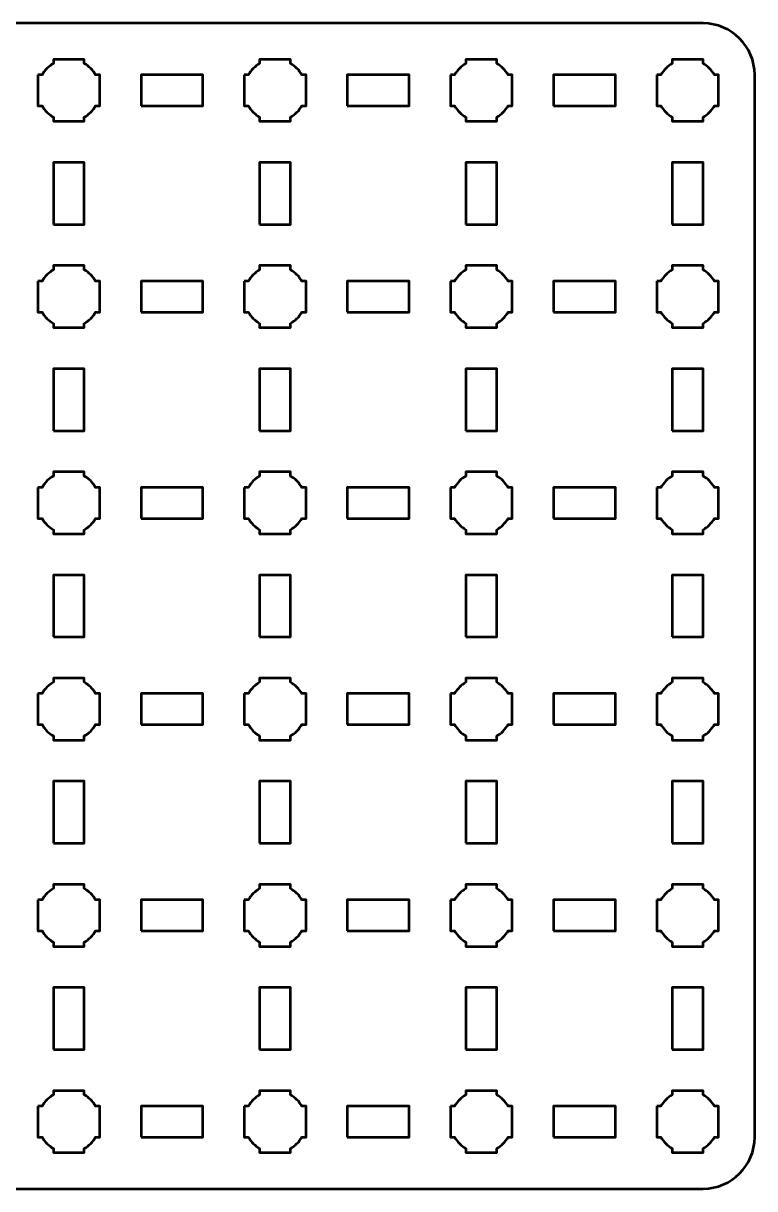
# Model space of a CAD drawing. Header units: centimetres. Extents: x -24.1 to 3.1, y -20.5 to -9.2.
# Drawn here: x -3.94 to 3.15, y -20.5 to -9.2 of the extents above; entities that cross this region are included whole.
import ezdxf

# ---------------------------------------------------------------- set-up
doc = ezdxf.new("R2010")
doc.units = ezdxf.units.CM
doc.header["$MEASUREMENT"] = 0
doc.layers.add('Layer 1', color=7, linetype='Continuous')

msp = doc.modelspace()

# ---------------------------------------------------------------- linework, layer by layer
at = {"layer": 'Layer 1', "color": 250, "lineweight": 53}
for points in [[(-2.8, -10), (-2.2, -10), (-2.2, -9.7), (-2.8, -9.7), (-2.8, -10)], [(-0.8, -10), (-0.2, -10), (-0.2, -9.7), (-0.8, -9.7), (-0.8, -10)], [(1.2, -10), (1.8, -10), (1.8, -9.7), (1.2, -9.7), (1.2, -10)], [(-3.65, -11.15), (-3.35, -11.15), (-3.35, -10.55), (-3.65, -10.55), (-3.65, -11.15)], [(-1.65, -11.15), (-1.35, -11.15), (-1.35, -10.55), (-1.65, -10.55), (-1.65, -11.15)], [(0.35, -11.15), (0.65, -11.15), (0.65, -10.55), (0.35, -10.55), (0.35, -11.15)], [(2.35, -11.15), (2.65, -11.15), (2.65, -10.55), (2.35, -10.55), (2.35, -11.15)], [(-2.8, -12), (-2.2, -12), (-2.2, -11.7), (-2.8, -11.7), (-2.8, -12)], [(-0.8, -12), (-0.2, -12), (-0.2, -11.7), (-0.8, -11.7), (-0.8, -12)], [(1.2, -12), (1.8, -12), (1.8, -11.7), (1.2, -11.7), (1.2, -12)], [(-3.65, -13.15), (-3.35, -13.15), (-3.35, -12.55), (-3.65, -12.55), (-3.65, -13.15)], [(-1.65, -13.15), (-1.35, -13.15), (-1.35, -12.55), (-1.65, -12.55), (-1.65, -13.15)], [(0.35, -13.15), (0.65, -13.15), (0.65, -12.55), (0.35, -12.55), (0.35, -13.15)], [(2.35, -13.15), (2.65, -13.15), (2.65, -12.55), (2.35, -12.55), (2.35, -13.15)], [(-2.8, -14), (-2.2, -14), (-2.2, -13.7), (-2.8, -13.7), (-2.8, -14)], [(-0.8, -14), (-0.2, -14), (-0.2, -13.7), (-0.8, -13.7), (-0.8, -14)], [(1.2, -14), (1.8, -14), (1.8, -13.7), (1.2, -13.7), (1.2, -14)], [(-3.65, -15.15), (-3.35, -15.15), (-3.35, -14.55), (-3.65, -14.55), (-3.65, -15.15)], [(-1.65, -15.15), (-1.35, -15.15), (-1.35, -14.55), (-1.65, -14.55), (-1.65, -15.15)], [(0.35, -15.15), (0.65, -15.15), (0.65, -14.55), (0.35, -14.55), (0.35, -15.15)], [(2.35, -15.15), (2.65, -15.15), (2.65, -14.55), (2.35, -14.55), (2.35, -15.15)], [(-2.8, -16), (-2.2, -16), (-2.2, -15.7), (-2.8, -15.7), (-2.8, -16)], [(-0.8, -16), (-0.2, -16), (-0.2, -15.7), (-0.8, -15.7), (-0.8, -16)], [(1.2, -16), (1.8, -16), (1.8, -15.7), (1.2, -15.7), (1.2, -16)], [(-3.65, -17.15), (-3.35, -17.15), (-3.35, -16.55), (-3.65, -16.55), (-3.65, -17.15)], [(-1.65, -17.15), (-1.35, -17.15), (-1.35, -16.55), (-1.65, -16.55), (-1.65, -17.15)], [(0.35, -17.15), (0.65, -17.15), (0.65, -16.55), (0.35, -16.55), (0.35, -17.15)], [(2.35, -17.15), (2.65, -17.15), (2.65, -16.55), (2.35, -16.55), (2.35, -17.15)], [(-2.8, -18), (-2.2, -18), (-2.2, -17.7), (-2.8, -17.7), (-2.8, -18)], [(-0.8, -18), (-0.2, -18), (-0.2, -17.7), (-0.8, -17.7), (-0.8, -18)], [(1.2, -18), (1.8, -18), (1.8, -17.7), (1.2, -17.7), (1.2, -18)], [(-3.65, -19.15), (-3.35, -19.15), (-3.35, -18.55), (-3.65, -18.55), (-3.65, -19.15)], [(-1.65, -19.15), (-1.35, -19.15), (-1.35, -18.55), (-1.65, -18.55), (-1.65, -19.15)], [(0.35, -19.15), (0.65, -19.15), (0.65, -18.55), (0.35, -18.55), (0.35, -19.15)], [(2.35, -19.15), (2.65, -19.15), (2.65, -18.55), (2.35, -18.55), (2.35, -19.15)], [(-2.8, -20), (-2.2, -20), (-2.2, -19.7), (-2.8, -19.7), (-2.8, -20)], [(-0.8, -20), (-0.2, -20), (-0.2, -19.7), (-0.8, -19.7), (-0.8, -20)], [(1.2, -20), (1.8, -20), (1.8, -19.7), (1.2, -19.7), (1.2, -20)]]:
    msp.add_lwpolyline(points, close=True, dxfattribs=at)
msp.add_open_spline([(-24.15, -20), (-24.15, -20), (-24.15, -9.7), (-24.15, -9.7), (-24.15, -9.7), (-24.15, -9.42391), (-23.92609, -9.2), (-23.65, -9.2), (-23.65, -9.2), (-23.65, -9.2), (2.65, -9.2), (2.65, -9.2), (2.65, -9.2), (2.92609, -9.2), (3.15, -9.42391), (3.15, -9.7), (3.15, -9.7), (3.15, -9.7), (3.15, -20), (3.15, -20), (3.15, -20), (3.15, -20.27609), (2.92609, -20.5), (2.65, -20.5), (2.65, -20.5), (2.65, -20.5), (-23.65, -20.5), (-23.65, -20.5), (-23.65, -20.5), (-23.92609, -20.5), (-24.15, -20.27609), (-24.15, -20)], degree=3, knots=[0, 0, 0, 0, 0.125, 0.125, 0.125, 0.125, 0.25, 0.25, 0.25, 0.25, 0.375, 0.375, 0.375, 0.375, 0.5, 0.5, 0.5, 0.5, 0.625, 0.625, 0.625, 0.625, 0.75, 0.75, 0.75, 0.75, 0.875, 0.875, 0.875, 0.875, 1, 1, 1, 1], dxfattribs=at)
at = {"layer": 'Layer 1', "lineweight": 53}
for points in [[(-3.8, -9.7), (-3.8, -9.7), (-3.75985, -9.7), (-3.75985, -9.7), (-3.75985, -9.7), (-3.7335, -9.65447), (-3.69553, -9.6165), (-3.65, -9.59015), (-3.65, -9.59015), (-3.65, -9.59015), (-3.65, -9.55), (-3.65, -9.55), (-3.65, -9.55), (-3.65, -9.55), (-3.5, -9.55), (-3.5, -9.55), (-3.5, -9.55), (-3.5, -9.55), (-3.35, -9.55), (-3.35, -9.55), (-3.35, -9.55), (-3.35, -9.55), (-3.35, -9.59015), (-3.35, -9.59015), (-3.35, -9.59015), (-3.30447, -9.6165), (-3.2665, -9.65447), (-3.24015, -9.7), (-3.24015, -9.7), (-3.24015, -9.7), (-3.2, -9.7), (-3.2, -9.7), (-3.2, -9.7), (-3.2, -9.7), (-3.2, -9.85), (-3.2, -9.85), (-3.2, -9.85), (-3.2, -9.85), (-3.2, -10), (-3.2, -10), (-3.2, -10), (-3.2, -10), (-3.24015, -10), (-3.24015, -10), (-3.24015, -10), (-3.2665, -10.04553), (-3.30447, -10.0835), (-3.35, -10.10985), (-3.35, -10.10985), (-3.35, -10.10985), (-3.35, -10.15), (-3.35, -10.15), (-3.35, -10.15), (-3.35, -10.15), (-3.5, -10.15), (-3.5, -10.15), (-3.5, -10.15), (-3.5, -10.15), (-3.65, -10.15), (-3.65, -10.15), (-3.65, -10.15), (-3.65, -10.15), (-3.65, -10.10985), (-3.65, -10.10985), (-3.65, -10.10985), (-3.69553, -10.0835), (-3.7335, -10.04553), (-3.75985, -10), (-3.75985, -10), (-3.75985, -10), (-3.8, -10), (-3.8, -10), (-3.8, -10), (-3.8, -10), (-3.8, -9.85), (-3.8, -9.85), (-3.8, -9.85), (-3.8, -9.85), (-3.8, -9.7), (-3.8, -9.7)], [(-1.8, -9.7), (-1.8, -9.7), (-1.75985, -9.7), (-1.75985, -9.7), (-1.75985, -9.7), (-1.7335, -9.65447), (-1.69553, -9.6165), (-1.65, -9.59015), (-1.65, -9.59015), (-1.65, -9.59015), (-1.65, -9.55), (-1.65, -9.55), (-1.65, -9.55), (-1.65, -9.55), (-1.5, -9.55), (-1.5, -9.55), (-1.5, -9.55), (-1.5, -9.55), (-1.35, -9.55), (-1.35, -9.55), (-1.35, -9.55), (-1.35, -9.55), (-1.35, -9.59015), (-1.35, -9.59015), (-1.35, -9.59015), (-1.30447, -9.6165), (-1.2665, -9.65447), (-1.24015, -9.7), (-1.24015, -9.7), (-1.24015, -9.7), (-1.2, -9.7), (-1.2, -9.7), (-1.2, -9.7), (-1.2, -9.7), (-1.2, -9.85), (-1.2, -9.85), (-1.2, -9.85), (-1.2, -9.85), (-1.2, -10), (-1.2, -10), (-1.2, -10), (-1.2, -10), (-1.24015, -10), (-1.24015, -10), (-1.24015, -10), (-1.2665, -10.04553), (-1.30447, -10.0835), (-1.35, -10.10985), (-1.35, -10.10985), (-1.35, -10.10985), (-1.35, -10.15), (-1.35, -10.15), (-1.35, -10.15), (-1.35, -10.15), (-1.5, -10.15), (-1.5, -10.15), (-1.5, -10.15), (-1.5, -10.15), (-1.65, -10.15), (-1.65, -10.15), (-1.65, -10.15), (-1.65, -10.15), (-1.65, -10.10985), (-1.65, -10.10985), (-1.65, -10.10985), (-1.69553, -10.0835), (-1.7335, -10.04553), (-1.75985, -10), (-1.75985, -10), (-1.75985, -10), (-1.8, -10), (-1.8, -10), (-1.8, -10), (-1.8, -10), (-1.8, -9.85), (-1.8, -9.85), (-1.8, -9.85), (-1.8, -9.85), (-1.8, -9.7), (-1.8, -9.7)], [(0.2, -9.7), (0.2, -9.7), (0.24015, -9.7), (0.24015, -9.7), (0.24015, -9.7), (0.2665, -9.65447), (0.30447, -9.6165), (0.35, -9.59015), (0.35, -9.59015), (0.35, -9.59015), (0.35, -9.55), (0.35, -9.55), (0.35, -9.55), (0.35, -9.55), (0.5, -9.55), (0.5, -9.55), (0.5, -9.55), (0.5, -9.55), (0.65, -9.55), (0.65, -9.55), (0.65, -9.55), (0.65, -9.55), (0.65, -9.59015), (0.65, -9.59015), (0.65, -9.59015), (0.69553, -9.6165), (0.7335, -9.65447), (0.75985, -9.7), (0.75985, -9.7), (0.75985, -9.7), (0.8, -9.7), (0.8, -9.7), (0.8, -9.7), (0.8, -9.7), (0.8, -9.85), (0.8, -9.85), (0.8, -9.85), (0.8, -9.85), (0.8, -10), (0.8, -10), (0.8, -10), (0.8, -10), (0.75985, -10), (0.75985, -10), (0.75985, -10), (0.7335, -10.04553), (0.69553, -10.0835), (0.65, -10.10985), (0.65, -10.10985), (0.65, -10.10985), (0.65, -10.15), (0.65, -10.15), (0.65, -10.15), (0.65, -10.15), (0.5, -10.15), (0.5, -10.15), (0.5, -10.15), (0.5, -10.15), (0.35, -10.15), (0.35, -10.15), (0.35, -10.15), (0.35, -10.15), (0.35, -10.10985), (0.35, -10.10985), (0.35, -10.10985), (0.30447, -10.0835), (0.2665, -10.04553), (0.24015, -10), (0.24015, -10), (0.24015, -10), (0.2, -10), (0.2, -10), (0.2, -10), (0.2, -10), (0.2, -9.85), (0.2, -9.85), (0.2, -9.85), (0.2, -9.85), (0.2, -9.7), (0.2, -9.7)], [(2.2, -9.7), (2.2, -9.7), (2.24015, -9.7), (2.24015, -9.7), (2.24015, -9.7), (2.2665, -9.65447), (2.30447, -9.6165), (2.35, -9.59015), (2.35, -9.59015), (2.35, -9.59015), (2.35, -9.55), (2.35, -9.55), (2.35, -9.55), (2.35, -9.55), (2.5, -9.55), (2.5, -9.55), (2.5, -9.55), (2.5, -9.55), (2.65, -9.55), (2.65, -9.55), (2.65, -9.55), (2.65, -9.55), (2.65, -9.59015), (2.65, -9.59015), (2.65, -9.59015), (2.69553, -9.6165), (2.7335, -9.65447), (2.75985, -9.7), (2.75985, -9.7), (2.75985, -9.7), (2.8, -9.7), (2.8, -9.7), (2.8, -9.7), (2.8, -9.7), (2.8, -9.85), (2.8, -9.85), (2.8, -9.85), (2.8, -9.85), (2.8, -10), (2.8, -10), (2.8, -10), (2.8, -10), (2.75985, -10), (2.75985, -10), (2.75985, -10), (2.7335, -10.04553), (2.69553, -10.0835), (2.65, -10.10985), (2.65, -10.10985), (2.65, -10.10985), (2.65, -10.15), (2.65, -10.15), (2.65, -10.15), (2.65, -10.15), (2.5, -10.15), (2.5, -10.15), (2.5, -10.15), (2.5, -10.15), (2.35, -10.15), (2.35, -10.15), (2.35, -10.15), (2.35, -10.15), (2.35, -10.10985), (2.35, -10.10985), (2.35, -10.10985), (2.30447, -10.0835), (2.2665, -10.04553), (2.24015, -10), (2.24015, -10), (2.24015, -10), (2.2, -10), (2.2, -10), (2.2, -10), (2.2, -10), (2.2, -9.85), (2.2, -9.85), (2.2, -9.85), (2.2, -9.85), (2.2, -9.7), (2.2, -9.7)], [(-3.8, -11.7), (-3.8, -11.7), (-3.75985, -11.7), (-3.75985, -11.7), (-3.75985, -11.7), (-3.7335, -11.65447), (-3.69553, -11.6165), (-3.65, -11.59015), (-3.65, -11.59015), (-3.65, -11.59015), (-3.65, -11.55), (-3.65, -11.55), (-3.65, -11.55), (-3.65, -11.55), (-3.5, -11.55), (-3.5, -11.55), (-3.5, -11.55), (-3.5, -11.55), (-3.35, -11.55), (-3.35, -11.55), (-3.35, -11.55), (-3.35, -11.55), (-3.35, -11.59015), (-3.35, -11.59015), (-3.35, -11.59015), (-3.30447, -11.6165), (-3.2665, -11.65447), (-3.24015, -11.7), (-3.24015, -11.7), (-3.24015, -11.7), (-3.2, -11.7), (-3.2, -11.7), (-3.2, -11.7), (-3.2, -11.7), (-3.2, -11.85), (-3.2, -11.85), (-3.2, -11.85), (-3.2, -11.85), (-3.2, -12), (-3.2, -12), (-3.2, -12), (-3.2, -12), (-3.24015, -12), (-3.24015, -12), (-3.24015, -12), (-3.2665, -12.04553), (-3.30447, -12.0835), (-3.35, -12.10985), (-3.35, -12.10985), (-3.35, -12.10985), (-3.35, -12.15), (-3.35, -12.15), (-3.35, -12.15), (-3.35, -12.15), (-3.5, -12.15), (-3.5, -12.15), (-3.5, -12.15), (-3.5, -12.15), (-3.65, -12.15), (-3.65, -12.15), (-3.65, -12.15), (-3.65, -12.15), (-3.65, -12.10985), (-3.65, -12.10985), (-3.65, -12.10985), (-3.69553, -12.0835), (-3.7335, -12.04553), (-3.75985, -12), (-3.75985, -12), (-3.75985, -12), (-3.8, -12), (-3.8, -12), (-3.8, -12), (-3.8, -12), (-3.8, -11.85), (-3.8, -11.85), (-3.8, -11.85), (-3.8, -11.85), (-3.8, -11.7), (-3.8, -11.7)], [(-1.8, -11.7), (-1.8, -11.7), (-1.75985, -11.7), (-1.75985, -11.7), (-1.75985, -11.7), (-1.7335, -11.65447), (-1.69553, -11.6165), (-1.65, -11.59015), (-1.65, -11.59015), (-1.65, -11.59015), (-1.65, -11.55), (-1.65, -11.55), (-1.65, -11.55), (-1.65, -11.55), (-1.5, -11.55), (-1.5, -11.55), (-1.5, -11.55), (-1.5, -11.55), (-1.35, -11.55), (-1.35, -11.55), (-1.35, -11.55), (-1.35, -11.55), (-1.35, -11.59015), (-1.35, -11.59015), (-1.35, -11.59015), (-1.30447, -11.6165), (-1.2665, -11.65447), (-1.24015, -11.7), (-1.24015, -11.7), (-1.24015, -11.7), (-1.2, -11.7), (-1.2, -11.7), (-1.2, -11.7), (-1.2, -11.7), (-1.2, -11.85), (-1.2, -11.85), (-1.2, -11.85), (-1.2, -11.85), (-1.2, -12), (-1.2, -12), (-1.2, -12), (-1.2, -12), (-1.24015, -12), (-1.24015, -12), (-1.24015, -12), (-1.2665, -12.04553), (-1.30447, -12.0835), (-1.35, -12.10985), (-1.35, -12.10985), (-1.35, -12.10985), (-1.35, -12.15), (-1.35, -12.15), (-1.35, -12.15), (-1.35, -12.15), (-1.5, -12.15), (-1.5, -12.15), (-1.5, -12.15), (-1.5, -12.15), (-1.65, -12.15), (-1.65, -12.15), (-1.65, -12.15), (-1.65, -12.15), (-1.65, -12.10985), (-1.65, -12.10985), (-1.65, -12.10985), (-1.69553, -12.0835), (-1.7335, -12.04553), (-1.75985, -12), (-1.75985, -12), (-1.75985, -12), (-1.8, -12), (-1.8, -12), (-1.8, -12), (-1.8, -12), (-1.8, -11.85), (-1.8, -11.85), (-1.8, -11.85), (-1.8, -11.85), (-1.8, -11.7), (-1.8, -11.7)], [(0.2, -11.7), (0.2, -11.7), (0.24015, -11.7), (0.24015, -11.7), (0.24015, -11.7), (0.2665, -11.65447), (0.30447, -11.6165), (0.35, -11.59015), (0.35, -11.59015), (0.35, -11.59015), (0.35, -11.55), (0.35, -11.55), (0.35, -11.55), (0.35, -11.55), (0.5, -11.55), (0.5, -11.55), (0.5, -11.55), (0.5, -11.55), (0.65, -11.55), (0.65, -11.55), (0.65, -11.55), (0.65, -11.55), (0.65, -11.59015), (0.65, -11.59015), (0.65, -11.59015), (0.69553, -11.6165), (0.7335, -11.65447), (0.75985, -11.7), (0.75985, -11.7), (0.75985, -11.7), (0.8, -11.7), (0.8, -11.7), (0.8, -11.7), (0.8, -11.7), (0.8, -11.85), (0.8, -11.85), (0.8, -11.85), (0.8, -11.85), (0.8, -12), (0.8, -12), (0.8, -12), (0.8, -12), (0.75985, -12), (0.75985, -12), (0.75985, -12), (0.7335, -12.04553), (0.69553, -12.0835), (0.65, -12.10985), (0.65, -12.10985), (0.65, -12.10985), (0.65, -12.15), (0.65, -12.15), (0.65, -12.15), (0.65, -12.15), (0.5, -12.15), (0.5, -12.15), (0.5, -12.15), (0.5, -12.15), (0.35, -12.15), (0.35, -12.15), (0.35, -12.15), (0.35, -12.15), (0.35, -12.10985), (0.35, -12.10985), (0.35, -12.10985), (0.30447, -12.0835), (0.2665, -12.04553), (0.24015, -12), (0.24015, -12), (0.24015, -12), (0.2, -12), (0.2, -12), (0.2, -12), (0.2, -12), (0.2, -11.85), (0.2, -11.85), (0.2, -11.85), (0.2, -11.85), (0.2, -11.7), (0.2, -11.7)], [(2.2, -11.7), (2.2, -11.7), (2.24015, -11.7), (2.24015, -11.7), (2.24015, -11.7), (2.2665, -11.65447), (2.30447, -11.6165), (2.35, -11.59015), (2.35, -11.59015), (2.35, -11.59015), (2.35, -11.55), (2.35, -11.55), (2.35, -11.55), (2.35, -11.55), (2.5, -11.55), (2.5, -11.55), (2.5, -11.55), (2.5, -11.55), (2.65, -11.55), (2.65, -11.55), (2.65, -11.55), (2.65, -11.55), (2.65, -11.59015), (2.65, -11.59015), (2.65, -11.59015), (2.69553, -11.6165), (2.7335, -11.65447), (2.75985, -11.7), (2.75985, -11.7), (2.75985, -11.7), (2.8, -11.7), (2.8, -11.7), (2.8, -11.7), (2.8, -11.7), (2.8, -11.85), (2.8, -11.85), (2.8, -11.85), (2.8, -11.85), (2.8, -12), (2.8, -12), (2.8, -12), (2.8, -12), (2.75985, -12), (2.75985, -12), (2.75985, -12), (2.7335, -12.04553), (2.69553, -12.0835), (2.65, -12.10985), (2.65, -12.10985), (2.65, -12.10985), (2.65, -12.15), (2.65, -12.15), (2.65, -12.15), (2.65, -12.15), (2.5, -12.15), (2.5, -12.15), (2.5, -12.15), (2.5, -12.15), (2.35, -12.15), (2.35, -12.15), (2.35, -12.15), (2.35, -12.15), (2.35, -12.10985), (2.35, -12.10985), (2.35, -12.10985), (2.30447, -12.0835), (2.2665, -12.04553), (2.24015, -12), (2.24015, -12), (2.24015, -12), (2.2, -12), (2.2, -12), (2.2, -12), (2.2, -12), (2.2, -11.85), (2.2, -11.85), (2.2, -11.85), (2.2, -11.85), (2.2, -11.7), (2.2, -11.7)], [(-3.8, -13.7), (-3.8, -13.7), (-3.75985, -13.7), (-3.75985, -13.7), (-3.75985, -13.7), (-3.7335, -13.65447), (-3.69553, -13.6165), (-3.65, -13.59015), (-3.65, -13.59015), (-3.65, -13.59015), (-3.65, -13.55), (-3.65, -13.55), (-3.65, -13.55), (-3.65, -13.55), (-3.5, -13.55), (-3.5, -13.55), (-3.5, -13.55), (-3.5, -13.55), (-3.35, -13.55), (-3.35, -13.55), (-3.35, -13.55), (-3.35, -13.55), (-3.35, -13.59015), (-3.35, -13.59015), (-3.35, -13.59015), (-3.30447, -13.6165), (-3.2665, -13.65447), (-3.24015, -13.7), (-3.24015, -13.7), (-3.24015, -13.7), (-3.2, -13.7), (-3.2, -13.7), (-3.2, -13.7), (-3.2, -13.7), (-3.2, -13.85), (-3.2, -13.85), (-3.2, -13.85), (-3.2, -13.85), (-3.2, -14), (-3.2, -14), (-3.2, -14), (-3.2, -14), (-3.24015, -14), (-3.24015, -14), (-3.24015, -14), (-3.2665, -14.04553), (-3.30447, -14.0835), (-3.35, -14.10985), (-3.35, -14.10985), (-3.35, -14.10985), (-3.35, -14.15), (-3.35, -14.15), (-3.35, -14.15), (-3.35, -14.15), (-3.5, -14.15), (-3.5, -14.15), (-3.5, -14.15), (-3.5, -14.15), (-3.65, -14.15), (-3.65, -14.15), (-3.65, -14.15), (-3.65, -14.15), (-3.65, -14.10985), (-3.65, -14.10985), (-3.65, -14.10985), (-3.69553, -14.0835), (-3.7335, -14.04553), (-3.75985, -14), (-3.75985, -14), (-3.75985, -14), (-3.8, -14), (-3.8, -14), (-3.8, -14), (-3.8, -14), (-3.8, -13.85), (-3.8, -13.85), (-3.8, -13.85), (-3.8, -13.85), (-3.8, -13.7), (-3.8, -13.7)], [(-1.8, -13.7), (-1.8, -13.7), (-1.75985, -13.7), (-1.75985, -13.7), (-1.75985, -13.7), (-1.7335, -13.65447), (-1.69553, -13.6165), (-1.65, -13.59015), (-1.65, -13.59015), (-1.65, -13.59015), (-1.65, -13.55), (-1.65, -13.55), (-1.65, -13.55), (-1.65, -13.55), (-1.5, -13.55), (-1.5, -13.55), (-1.5, -13.55), (-1.5, -13.55), (-1.35, -13.55), (-1.35, -13.55), (-1.35, -13.55), (-1.35, -13.55), (-1.35, -13.59015), (-1.35, -13.59015), (-1.35, -13.59015), (-1.30447, -13.6165), (-1.2665, -13.65447), (-1.24015, -13.7), (-1.24015, -13.7), (-1.24015, -13.7), (-1.2, -13.7), (-1.2, -13.7), (-1.2, -13.7), (-1.2, -13.7), (-1.2, -13.85), (-1.2, -13.85), (-1.2, -13.85), (-1.2, -13.85), (-1.2, -14), (-1.2, -14), (-1.2, -14), (-1.2, -14), (-1.24015, -14), (-1.24015, -14), (-1.24015, -14), (-1.2665, -14.04553), (-1.30447, -14.0835), (-1.35, -14.10985), (-1.35, -14.10985), (-1.35, -14.10985), (-1.35, -14.15), (-1.35, -14.15), (-1.35, -14.15), (-1.35, -14.15), (-1.5, -14.15), (-1.5, -14.15), (-1.5, -14.15), (-1.5, -14.15), (-1.65, -14.15), (-1.65, -14.15), (-1.65, -14.15), (-1.65, -14.15), (-1.65, -14.10985), (-1.65, -14.10985), (-1.65, -14.10985), (-1.69553, -14.0835), (-1.7335, -14.04553), (-1.75985, -14), (-1.75985, -14), (-1.75985, -14), (-1.8, -14), (-1.8, -14), (-1.8, -14), (-1.8, -14), (-1.8, -13.85), (-1.8, -13.85), (-1.8, -13.85), (-1.8, -13.85), (-1.8, -13.7), (-1.8, -13.7)], [(0.2, -13.7), (0.2, -13.7), (0.24015, -13.7), (0.24015, -13.7), (0.24015, -13.7), (0.2665, -13.65447), (0.30447, -13.6165), (0.35, -13.59015), (0.35, -13.59015), (0.35, -13.59015), (0.35, -13.55), (0.35, -13.55), (0.35, -13.55), (0.35, -13.55), (0.5, -13.55), (0.5, -13.55), (0.5, -13.55), (0.5, -13.55), (0.65, -13.55), (0.65, -13.55), (0.65, -13.55), (0.65, -13.55), (0.65, -13.59015), (0.65, -13.59015), (0.65, -13.59015), (0.69553, -13.6165), (0.7335, -13.65447), (0.75985, -13.7), (0.75985, -13.7), (0.75985, -13.7), (0.8, -13.7), (0.8, -13.7), (0.8, -13.7), (0.8, -13.7), (0.8, -13.85), (0.8, -13.85), (0.8, -13.85), (0.8, -13.85), (0.8, -14), (0.8, -14), (0.8, -14), (0.8, -14), (0.75985, -14), (0.75985, -14), (0.75985, -14), (0.7335, -14.04553), (0.69553, -14.0835), (0.65, -14.10985), (0.65, -14.10985), (0.65, -14.10985), (0.65, -14.15), (0.65, -14.15), (0.65, -14.15), (0.65, -14.15), (0.5, -14.15), (0.5, -14.15), (0.5, -14.15), (0.5, -14.15), (0.35, -14.15), (0.35, -14.15), (0.35, -14.15), (0.35, -14.15), (0.35, -14.10985), (0.35, -14.10985), (0.35, -14.10985), (0.30447, -14.0835), (0.2665, -14.04553), (0.24015, -14), (0.24015, -14), (0.24015, -14), (0.2, -14), (0.2, -14), (0.2, -14), (0.2, -14), (0.2, -13.85), (0.2, -13.85), (0.2, -13.85), (0.2, -13.85), (0.2, -13.7), (0.2, -13.7)], [(2.2, -13.7), (2.2, -13.7), (2.24015, -13.7), (2.24015, -13.7), (2.24015, -13.7), (2.2665, -13.65447), (2.30447, -13.6165), (2.35, -13.59015), (2.35, -13.59015), (2.35, -13.59015), (2.35, -13.55), (2.35, -13.55), (2.35, -13.55), (2.35, -13.55), (2.5, -13.55), (2.5, -13.55), (2.5, -13.55), (2.5, -13.55), (2.65, -13.55), (2.65, -13.55), (2.65, -13.55), (2.65, -13.55), (2.65, -13.59015), (2.65, -13.59015), (2.65, -13.59015), (2.69553, -13.6165), (2.7335, -13.65447), (2.75985, -13.7), (2.75985, -13.7), (2.75985, -13.7), (2.8, -13.7), (2.8, -13.7), (2.8, -13.7), (2.8, -13.7), (2.8, -13.85), (2.8, -13.85), (2.8, -13.85), (2.8, -13.85), (2.8, -14), (2.8, -14), (2.8, -14), (2.8, -14), (2.75985, -14), (2.75985, -14), (2.75985, -14), (2.7335, -14.04553), (2.69553, -14.0835), (2.65, -14.10985), (2.65, -14.10985), (2.65, -14.10985), (2.65, -14.15), (2.65, -14.15), (2.65, -14.15), (2.65, -14.15), (2.5, -14.15), (2.5, -14.15), (2.5, -14.15), (2.5, -14.15), (2.35, -14.15), (2.35, -14.15), (2.35, -14.15), (2.35, -14.15), (2.35, -14.10985), (2.35, -14.10985), (2.35, -14.10985), (2.30447, -14.0835), (2.2665, -14.04553), (2.24015, -14), (2.24015, -14), (2.24015, -14), (2.2, -14), (2.2, -14), (2.2, -14), (2.2, -14), (2.2, -13.85), (2.2, -13.85), (2.2, -13.85), (2.2, -13.85), (2.2, -13.7), (2.2, -13.7)], [(-3.8, -15.7), (-3.8, -15.7), (-3.75985, -15.7), (-3.75985, -15.7), (-3.75985, -15.7), (-3.7335, -15.65447), (-3.69553, -15.6165), (-3.65, -15.59015), (-3.65, -15.59015), (-3.65, -15.59015), (-3.65, -15.55), (-3.65, -15.55), (-3.65, -15.55), (-3.65, -15.55), (-3.5, -15.55), (-3.5, -15.55), (-3.5, -15.55), (-3.5, -15.55), (-3.35, -15.55), (-3.35, -15.55), (-3.35, -15.55), (-3.35, -15.55), (-3.35, -15.59015), (-3.35, -15.59015), (-3.35, -15.59015), (-3.30447, -15.6165), (-3.2665, -15.65447), (-3.24015, -15.7), (-3.24015, -15.7), (-3.24015, -15.7), (-3.2, -15.7), (-3.2, -15.7), (-3.2, -15.7), (-3.2, -15.7), (-3.2, -15.85), (-3.2, -15.85), (-3.2, -15.85), (-3.2, -15.85), (-3.2, -16), (-3.2, -16), (-3.2, -16), (-3.2, -16), (-3.24015, -16), (-3.24015, -16), (-3.24015, -16), (-3.2665, -16.04553), (-3.30447, -16.0835), (-3.35, -16.10985), (-3.35, -16.10985), (-3.35, -16.10985), (-3.35, -16.15), (-3.35, -16.15), (-3.35, -16.15), (-3.35, -16.15), (-3.5, -16.15), (-3.5, -16.15), (-3.5, -16.15), (-3.5, -16.15), (-3.65, -16.15), (-3.65, -16.15), (-3.65, -16.15), (-3.65, -16.15), (-3.65, -16.10985), (-3.65, -16.10985), (-3.65, -16.10985), (-3.69553, -16.0835), (-3.7335, -16.04553), (-3.75985, -16), (-3.75985, -16), (-3.75985, -16), (-3.8, -16), (-3.8, -16), (-3.8, -16), (-3.8, -16), (-3.8, -15.85), (-3.8, -15.85), (-3.8, -15.85), (-3.8, -15.85), (-3.8, -15.7), (-3.8, -15.7)], [(-1.8, -15.7), (-1.8, -15.7), (-1.75985, -15.7), (-1.75985, -15.7), (-1.75985, -15.7), (-1.7335, -15.65447), (-1.69553, -15.6165), (-1.65, -15.59015), (-1.65, -15.59015), (-1.65, -15.59015), (-1.65, -15.55), (-1.65, -15.55), (-1.65, -15.55), (-1.65, -15.55), (-1.5, -15.55), (-1.5, -15.55), (-1.5, -15.55), (-1.5, -15.55), (-1.35, -15.55), (-1.35, -15.55), (-1.35, -15.55), (-1.35, -15.55), (-1.35, -15.59015), (-1.35, -15.59015), (-1.35, -15.59015), (-1.30447, -15.6165), (-1.2665, -15.65447), (-1.24015, -15.7), (-1.24015, -15.7), (-1.24015, -15.7), (-1.2, -15.7), (-1.2, -15.7), (-1.2, -15.7), (-1.2, -15.7), (-1.2, -15.85), (-1.2, -15.85), (-1.2, -15.85), (-1.2, -15.85), (-1.2, -16), (-1.2, -16), (-1.2, -16), (-1.2, -16), (-1.24015, -16), (-1.24015, -16), (-1.24015, -16), (-1.2665, -16.04553), (-1.30447, -16.0835), (-1.35, -16.10985), (-1.35, -16.10985), (-1.35, -16.10985), (-1.35, -16.15), (-1.35, -16.15), (-1.35, -16.15), (-1.35, -16.15), (-1.5, -16.15), (-1.5, -16.15), (-1.5, -16.15), (-1.5, -16.15), (-1.65, -16.15), (-1.65, -16.15), (-1.65, -16.15), (-1.65, -16.15), (-1.65, -16.10985), (-1.65, -16.10985), (-1.65, -16.10985), (-1.69553, -16.0835), (-1.7335, -16.04553), (-1.75985, -16), (-1.75985, -16), (-1.75985, -16), (-1.8, -16), (-1.8, -16), (-1.8, -16), (-1.8, -16), (-1.8, -15.85), (-1.8, -15.85), (-1.8, -15.85), (-1.8, -15.85), (-1.8, -15.7), (-1.8, -15.7)], [(0.2, -15.7), (0.2, -15.7), (0.24015, -15.7), (0.24015, -15.7), (0.24015, -15.7), (0.2665, -15.65447), (0.30447, -15.6165), (0.35, -15.59015), (0.35, -15.59015), (0.35, -15.59015), (0.35, -15.55), (0.35, -15.55), (0.35, -15.55), (0.35, -15.55), (0.5, -15.55), (0.5, -15.55), (0.5, -15.55), (0.5, -15.55), (0.65, -15.55), (0.65, -15.55), (0.65, -15.55), (0.65, -15.55), (0.65, -15.59015), (0.65, -15.59015), (0.65, -15.59015), (0.69553, -15.6165), (0.7335, -15.65447), (0.75985, -15.7), (0.75985, -15.7), (0.75985, -15.7), (0.8, -15.7), (0.8, -15.7), (0.8, -15.7), (0.8, -15.7), (0.8, -15.85), (0.8, -15.85), (0.8, -15.85), (0.8, -15.85), (0.8, -16), (0.8, -16), (0.8, -16), (0.8, -16), (0.75985, -16), (0.75985, -16), (0.75985, -16), (0.7335, -16.04553), (0.69553, -16.0835), (0.65, -16.10985), (0.65, -16.10985), (0.65, -16.10985), (0.65, -16.15), (0.65, -16.15), (0.65, -16.15), (0.65, -16.15), (0.5, -16.15), (0.5, -16.15), (0.5, -16.15), (0.5, -16.15), (0.35, -16.15), (0.35, -16.15), (0.35, -16.15), (0.35, -16.15), (0.35, -16.10985), (0.35, -16.10985), (0.35, -16.10985), (0.30447, -16.0835), (0.2665, -16.04553), (0.24015, -16), (0.24015, -16), (0.24015, -16), (0.2, -16), (0.2, -16), (0.2, -16), (0.2, -16), (0.2, -15.85), (0.2, -15.85), (0.2, -15.85), (0.2, -15.85), (0.2, -15.7), (0.2, -15.7)], [(2.2, -15.7), (2.2, -15.7), (2.24015, -15.7), (2.24015, -15.7), (2.24015, -15.7), (2.2665, -15.65447), (2.30447, -15.6165), (2.35, -15.59015), (2.35, -15.59015), (2.35, -15.59015), (2.35, -15.55), (2.35, -15.55), (2.35, -15.55), (2.35, -15.55), (2.5, -15.55), (2.5, -15.55), (2.5, -15.55), (2.5, -15.55), (2.65, -15.55), (2.65, -15.55), (2.65, -15.55), (2.65, -15.55), (2.65, -15.59015), (2.65, -15.59015), (2.65, -15.59015), (2.69553, -15.6165), (2.7335, -15.65447), (2.75985, -15.7), (2.75985, -15.7), (2.75985, -15.7), (2.8, -15.7), (2.8, -15.7), (2.8, -15.7), (2.8, -15.7), (2.8, -15.85), (2.8, -15.85), (2.8, -15.85), (2.8, -15.85), (2.8, -16), (2.8, -16), (2.8, -16), (2.8, -16), (2.75985, -16), (2.75985, -16), (2.75985, -16), (2.7335, -16.04553), (2.69553, -16.0835), (2.65, -16.10985), (2.65, -16.10985), (2.65, -16.10985), (2.65, -16.15), (2.65, -16.15), (2.65, -16.15), (2.65, -16.15), (2.5, -16.15), (2.5, -16.15), (2.5, -16.15), (2.5, -16.15), (2.35, -16.15), (2.35, -16.15), (2.35, -16.15), (2.35, -16.15), (2.35, -16.10985), (2.35, -16.10985), (2.35, -16.10985), (2.30447, -16.0835), (2.2665, -16.04553), (2.24015, -16), (2.24015, -16), (2.24015, -16), (2.2, -16), (2.2, -16), (2.2, -16), (2.2, -16), (2.2, -15.85), (2.2, -15.85), (2.2, -15.85), (2.2, -15.85), (2.2, -15.7), (2.2, -15.7)], [(-3.8, -17.7), (-3.8, -17.7), (-3.75985, -17.7), (-3.75985, -17.7), (-3.75985, -17.7), (-3.7335, -17.65447), (-3.69553, -17.6165), (-3.65, -17.59015), (-3.65, -17.59015), (-3.65, -17.59015), (-3.65, -17.55), (-3.65, -17.55), (-3.65, -17.55), (-3.65, -17.55), (-3.5, -17.55), (-3.5, -17.55), (-3.5, -17.55), (-3.5, -17.55), (-3.35, -17.55), (-3.35, -17.55), (-3.35, -17.55), (-3.35, -17.55), (-3.35, -17.59015), (-3.35, -17.59015), (-3.35, -17.59015), (-3.30447, -17.6165), (-3.2665, -17.65447), (-3.24015, -17.7), (-3.24015, -17.7), (-3.24015, -17.7), (-3.2, -17.7), (-3.2, -17.7), (-3.2, -17.7), (-3.2, -17.7), (-3.2, -17.85), (-3.2, -17.85), (-3.2, -17.85), (-3.2, -17.85), (-3.2, -18), (-3.2, -18), (-3.2, -18), (-3.2, -18), (-3.24015, -18), (-3.24015, -18), (-3.24015, -18), (-3.2665, -18.04553), (-3.30447, -18.0835), (-3.35, -18.10985), (-3.35, -18.10985), (-3.35, -18.10985), (-3.35, -18.15), (-3.35, -18.15), (-3.35, -18.15), (-3.35, -18.15), (-3.5, -18.15), (-3.5, -18.15), (-3.5, -18.15), (-3.5, -18.15), (-3.65, -18.15), (-3.65, -18.15), (-3.65, -18.15), (-3.65, -18.15), (-3.65, -18.10985), (-3.65, -18.10985), (-3.65, -18.10985), (-3.69553, -18.0835), (-3.7335, -18.04553), (-3.75985, -18), (-3.75985, -18), (-3.75985, -18), (-3.8, -18), (-3.8, -18), (-3.8, -18), (-3.8, -18), (-3.8, -17.85), (-3.8, -17.85), (-3.8, -17.85), (-3.8, -17.85), (-3.8, -17.7), (-3.8, -17.7)], [(-1.8, -17.7), (-1.8, -17.7), (-1.75985, -17.7), (-1.75985, -17.7), (-1.75985, -17.7), (-1.7335, -17.65447), (-1.69553, -17.6165), (-1.65, -17.59015), (-1.65, -17.59015), (-1.65, -17.59015), (-1.65, -17.55), (-1.65, -17.55), (-1.65, -17.55), (-1.65, -17.55), (-1.5, -17.55), (-1.5, -17.55), (-1.5, -17.55), (-1.5, -17.55), (-1.35, -17.55), (-1.35, -17.55), (-1.35, -17.55), (-1.35, -17.55), (-1.35, -17.59015), (-1.35, -17.59015), (-1.35, -17.59015), (-1.30447, -17.6165), (-1.2665, -17.65447), (-1.24015, -17.7), (-1.24015, -17.7), (-1.24015, -17.7), (-1.2, -17.7), (-1.2, -17.7), (-1.2, -17.7), (-1.2, -17.7), (-1.2, -17.85), (-1.2, -17.85), (-1.2, -17.85), (-1.2, -17.85), (-1.2, -18), (-1.2, -18), (-1.2, -18), (-1.2, -18), (-1.24015, -18), (-1.24015, -18), (-1.24015, -18), (-1.2665, -18.04553), (-1.30447, -18.0835), (-1.35, -18.10985), (-1.35, -18.10985), (-1.35, -18.10985), (-1.35, -18.15), (-1.35, -18.15), (-1.35, -18.15), (-1.35, -18.15), (-1.5, -18.15), (-1.5, -18.15), (-1.5, -18.15), (-1.5, -18.15), (-1.65, -18.15), (-1.65, -18.15), (-1.65, -18.15), (-1.65, -18.15), (-1.65, -18.10985), (-1.65, -18.10985), (-1.65, -18.10985), (-1.69553, -18.0835), (-1.7335, -18.04553), (-1.75985, -18), (-1.75985, -18), (-1.75985, -18), (-1.8, -18), (-1.8, -18), (-1.8, -18), (-1.8, -18), (-1.8, -17.85), (-1.8, -17.85), (-1.8, -17.85), (-1.8, -17.85), (-1.8, -17.7), (-1.8, -17.7)], [(0.2, -17.7), (0.2, -17.7), (0.24015, -17.7), (0.24015, -17.7), (0.24015, -17.7), (0.2665, -17.65447), (0.30447, -17.6165), (0.35, -17.59015), (0.35, -17.59015), (0.35, -17.59015), (0.35, -17.55), (0.35, -17.55), (0.35, -17.55), (0.35, -17.55), (0.5, -17.55), (0.5, -17.55), (0.5, -17.55), (0.5, -17.55), (0.65, -17.55), (0.65, -17.55), (0.65, -17.55), (0.65, -17.55), (0.65, -17.59015), (0.65, -17.59015), (0.65, -17.59015), (0.69553, -17.6165), (0.7335, -17.65447), (0.75985, -17.7), (0.75985, -17.7), (0.75985, -17.7), (0.8, -17.7), (0.8, -17.7), (0.8, -17.7), (0.8, -17.7), (0.8, -17.85), (0.8, -17.85), (0.8, -17.85), (0.8, -17.85), (0.8, -18), (0.8, -18), (0.8, -18), (0.8, -18), (0.75985, -18), (0.75985, -18), (0.75985, -18), (0.7335, -18.04553), (0.69553, -18.0835), (0.65, -18.10985), (0.65, -18.10985), (0.65, -18.10985), (0.65, -18.15), (0.65, -18.15), (0.65, -18.15), (0.65, -18.15), (0.5, -18.15), (0.5, -18.15), (0.5, -18.15), (0.5, -18.15), (0.35, -18.15), (0.35, -18.15), (0.35, -18.15), (0.35, -18.15), (0.35, -18.10985), (0.35, -18.10985), (0.35, -18.10985), (0.30447, -18.0835), (0.2665, -18.04553), (0.24015, -18), (0.24015, -18), (0.24015, -18), (0.2, -18), (0.2, -18), (0.2, -18), (0.2, -18), (0.2, -17.85), (0.2, -17.85), (0.2, -17.85), (0.2, -17.85), (0.2, -17.7), (0.2, -17.7)], [(2.2, -17.7), (2.2, -17.7), (2.24015, -17.7), (2.24015, -17.7), (2.24015, -17.7), (2.2665, -17.65447), (2.30447, -17.6165), (2.35, -17.59015), (2.35, -17.59015), (2.35, -17.59015), (2.35, -17.55), (2.35, -17.55), (2.35, -17.55), (2.35, -17.55), (2.5, -17.55), (2.5, -17.55), (2.5, -17.55), (2.5, -17.55), (2.65, -17.55), (2.65, -17.55), (2.65, -17.55), (2.65, -17.55), (2.65, -17.59015), (2.65, -17.59015), (2.65, -17.59015), (2.69553, -17.6165), (2.7335, -17.65447), (2.75985, -17.7), (2.75985, -17.7), (2.75985, -17.7), (2.8, -17.7), (2.8, -17.7), (2.8, -17.7), (2.8, -17.7), (2.8, -17.85), (2.8, -17.85), (2.8, -17.85), (2.8, -17.85), (2.8, -18), (2.8, -18), (2.8, -18), (2.8, -18), (2.75985, -18), (2.75985, -18), (2.75985, -18), (2.7335, -18.04553), (2.69553, -18.0835), (2.65, -18.10985), (2.65, -18.10985), (2.65, -18.10985), (2.65, -18.15), (2.65, -18.15), (2.65, -18.15), (2.65, -18.15), (2.5, -18.15), (2.5, -18.15), (2.5, -18.15), (2.5, -18.15), (2.35, -18.15), (2.35, -18.15), (2.35, -18.15), (2.35, -18.15), (2.35, -18.10985), (2.35, -18.10985), (2.35, -18.10985), (2.30447, -18.0835), (2.2665, -18.04553), (2.24015, -18), (2.24015, -18), (2.24015, -18), (2.2, -18), (2.2, -18), (2.2, -18), (2.2, -18), (2.2, -17.85), (2.2, -17.85), (2.2, -17.85), (2.2, -17.85), (2.2, -17.7), (2.2, -17.7)], [(-3.8, -19.7), (-3.8, -19.7), (-3.75985, -19.7), (-3.75985, -19.7), (-3.75985, -19.7), (-3.7335, -19.65447), (-3.69553, -19.6165), (-3.65, -19.59015), (-3.65, -19.59015), (-3.65, -19.59015), (-3.65, -19.55), (-3.65, -19.55), (-3.65, -19.55), (-3.65, -19.55), (-3.5, -19.55), (-3.5, -19.55), (-3.5, -19.55), (-3.5, -19.55), (-3.35, -19.55), (-3.35, -19.55), (-3.35, -19.55), (-3.35, -19.55), (-3.35, -19.59015), (-3.35, -19.59015), (-3.35, -19.59015), (-3.30447, -19.6165), (-3.2665, -19.65447), (-3.24015, -19.7), (-3.24015, -19.7), (-3.24015, -19.7), (-3.2, -19.7), (-3.2, -19.7), (-3.2, -19.7), (-3.2, -19.7), (-3.2, -19.85), (-3.2, -19.85), (-3.2, -19.85), (-3.2, -19.85), (-3.2, -20), (-3.2, -20), (-3.2, -20), (-3.2, -20), (-3.24015, -20), (-3.24015, -20), (-3.24015, -20), (-3.2665, -20.04553), (-3.30447, -20.0835), (-3.35, -20.10985), (-3.35, -20.10985), (-3.35, -20.10985), (-3.35, -20.15), (-3.35, -20.15), (-3.35, -20.15), (-3.35, -20.15), (-3.5, -20.15), (-3.5, -20.15), (-3.5, -20.15), (-3.5, -20.15), (-3.65, -20.15), (-3.65, -20.15), (-3.65, -20.15), (-3.65, -20.15), (-3.65, -20.10985), (-3.65, -20.10985), (-3.65, -20.10985), (-3.69553, -20.0835), (-3.7335, -20.04553), (-3.75985, -20), (-3.75985, -20), (-3.75985, -20), (-3.8, -20), (-3.8, -20), (-3.8, -20), (-3.8, -20), (-3.8, -19.85), (-3.8, -19.85), (-3.8, -19.85), (-3.8, -19.85), (-3.8, -19.7), (-3.8, -19.7)], [(-1.8, -19.7), (-1.8, -19.7), (-1.75985, -19.7), (-1.75985, -19.7), (-1.75985, -19.7), (-1.7335, -19.65447), (-1.69553, -19.6165), (-1.65, -19.59015), (-1.65, -19.59015), (-1.65, -19.59015), (-1.65, -19.55), (-1.65, -19.55), (-1.65, -19.55), (-1.65, -19.55), (-1.5, -19.55), (-1.5, -19.55), (-1.5, -19.55), (-1.5, -19.55), (-1.35, -19.55), (-1.35, -19.55), (-1.35, -19.55), (-1.35, -19.55), (-1.35, -19.59015), (-1.35, -19.59015), (-1.35, -19.59015), (-1.30447, -19.6165), (-1.2665, -19.65447), (-1.24015, -19.7), (-1.24015, -19.7), (-1.24015, -19.7), (-1.2, -19.7), (-1.2, -19.7), (-1.2, -19.7), (-1.2, -19.7), (-1.2, -19.85), (-1.2, -19.85), (-1.2, -19.85), (-1.2, -19.85), (-1.2, -20), (-1.2, -20), (-1.2, -20), (-1.2, -20), (-1.24015, -20), (-1.24015, -20), (-1.24015, -20), (-1.2665, -20.04553), (-1.30447, -20.0835), (-1.35, -20.10985), (-1.35, -20.10985), (-1.35, -20.10985), (-1.35, -20.15), (-1.35, -20.15), (-1.35, -20.15), (-1.35, -20.15), (-1.5, -20.15), (-1.5, -20.15), (-1.5, -20.15), (-1.5, -20.15), (-1.65, -20.15), (-1.65, -20.15), (-1.65, -20.15), (-1.65, -20.15), (-1.65, -20.10985), (-1.65, -20.10985), (-1.65, -20.10985), (-1.69553, -20.0835), (-1.7335, -20.04553), (-1.75985, -20), (-1.75985, -20), (-1.75985, -20), (-1.8, -20), (-1.8, -20), (-1.8, -20), (-1.8, -20), (-1.8, -19.85), (-1.8, -19.85), (-1.8, -19.85), (-1.8, -19.85), (-1.8, -19.7), (-1.8, -19.7)], [(0.2, -19.7), (0.2, -19.7), (0.24015, -19.7), (0.24015, -19.7), (0.24015, -19.7), (0.2665, -19.65447), (0.30447, -19.6165), (0.35, -19.59015), (0.35, -19.59015), (0.35, -19.59015), (0.35, -19.55), (0.35, -19.55), (0.35, -19.55), (0.35, -19.55), (0.5, -19.55), (0.5, -19.55), (0.5, -19.55), (0.5, -19.55), (0.65, -19.55), (0.65, -19.55), (0.65, -19.55), (0.65, -19.55), (0.65, -19.59015), (0.65, -19.59015), (0.65, -19.59015), (0.69553, -19.6165), (0.7335, -19.65447), (0.75985, -19.7), (0.75985, -19.7), (0.75985, -19.7), (0.8, -19.7), (0.8, -19.7), (0.8, -19.7), (0.8, -19.7), (0.8, -19.85), (0.8, -19.85), (0.8, -19.85), (0.8, -19.85), (0.8, -20), (0.8, -20), (0.8, -20), (0.8, -20), (0.75985, -20), (0.75985, -20), (0.75985, -20), (0.7335, -20.04553), (0.69553, -20.0835), (0.65, -20.10985), (0.65, -20.10985), (0.65, -20.10985), (0.65, -20.15), (0.65, -20.15), (0.65, -20.15), (0.65, -20.15), (0.5, -20.15), (0.5, -20.15), (0.5, -20.15), (0.5, -20.15), (0.35, -20.15), (0.35, -20.15), (0.35, -20.15), (0.35, -20.15), (0.35, -20.10985), (0.35, -20.10985), (0.35, -20.10985), (0.30447, -20.0835), (0.2665, -20.04553), (0.24015, -20), (0.24015, -20), (0.24015, -20), (0.2, -20), (0.2, -20), (0.2, -20), (0.2, -20), (0.2, -19.85), (0.2, -19.85), (0.2, -19.85), (0.2, -19.85), (0.2, -19.7), (0.2, -19.7)], [(2.2, -19.7), (2.2, -19.7), (2.24015, -19.7), (2.24015, -19.7), (2.24015, -19.7), (2.2665, -19.65447), (2.30447, -19.6165), (2.35, -19.59015), (2.35, -19.59015), (2.35, -19.59015), (2.35, -19.55), (2.35, -19.55), (2.35, -19.55), (2.35, -19.55), (2.5, -19.55), (2.5, -19.55), (2.5, -19.55), (2.5, -19.55), (2.65, -19.55), (2.65, -19.55), (2.65, -19.55), (2.65, -19.55), (2.65, -19.59015), (2.65, -19.59015), (2.65, -19.59015), (2.69553, -19.6165), (2.7335, -19.65447), (2.75985, -19.7), (2.75985, -19.7), (2.75985, -19.7), (2.8, -19.7), (2.8, -19.7), (2.8, -19.7), (2.8, -19.7), (2.8, -19.85), (2.8, -19.85), (2.8, -19.85), (2.8, -19.85), (2.8, -20), (2.8, -20), (2.8, -20), (2.8, -20), (2.75985, -20), (2.75985, -20), (2.75985, -20), (2.7335, -20.04553), (2.69553, -20.0835), (2.65, -20.10985), (2.65, -20.10985), (2.65, -20.10985), (2.65, -20.15), (2.65, -20.15), (2.65, -20.15), (2.65, -20.15), (2.5, -20.15), (2.5, -20.15), (2.5, -20.15), (2.5, -20.15), (2.35, -20.15), (2.35, -20.15), (2.35, -20.15), (2.35, -20.15), (2.35, -20.10985), (2.35, -20.10985), (2.35, -20.10985), (2.30447, -20.0835), (2.2665, -20.04553), (2.24015, -20), (2.24015, -20), (2.24015, -20), (2.2, -20), (2.2, -20), (2.2, -20), (2.2, -20), (2.2, -19.85), (2.2, -19.85), (2.2, -19.85), (2.2, -19.85), (2.2, -19.7), (2.2, -19.7)]]:
    msp.add_open_spline(points, degree=3, knots=[0, 0, 0, 0, 0.05, 0.05, 0.05, 0.05, 0.1, 0.1, 0.1, 0.1, 0.15, 0.15, 0.15, 0.15, 0.2, 0.2, 0.2, 0.2, 0.25, 0.25, 0.25, 0.25, 0.3, 0.3, 0.3, 0.3, 0.35, 0.35, 0.35, 0.35, 0.4, 0.4, 0.4, 0.4, 0.45, 0.45, 0.45, 0.45, 0.5, 0.5, 0.5, 0.5, 0.55, 0.55, 0.55, 0.55, 0.6, 0.6, 0.6, 0.6, 0.65, 0.65, 0.65, 0.65, 0.7, 0.7, 0.7, 0.7, 0.75, 0.75, 0.75, 0.75, 0.8, 0.8, 0.8, 0.8, 0.85, 0.85, 0.85, 0.85, 0.9, 0.9, 0.9, 0.9, 0.95, 0.95, 0.95, 0.95, 1, 1, 1, 1], dxfattribs=at)

doc.saveas('drawing.dxf')
